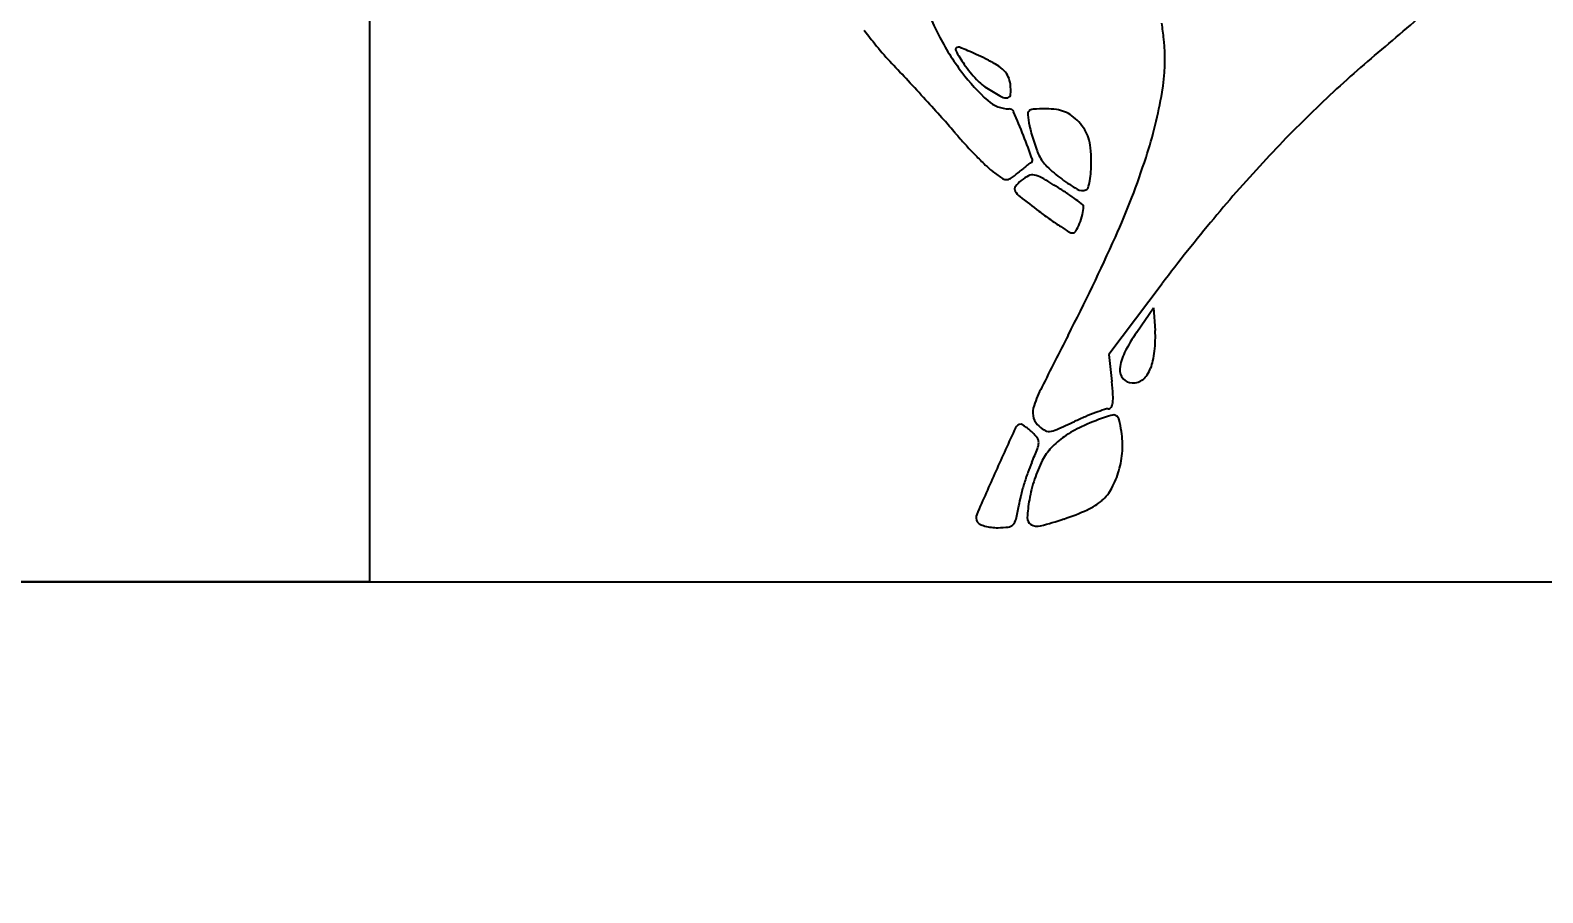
# Model space of a CAD drawing. Header units: millimetres. Extents: x 56222 to 3066687, y -650199 to -121287.
# Drawn here: x 141938.875 to 141942.528, y -185303.593 to -185301.51 of the extents above; entities that cross this region are included whole.
import ezdxf
from ezdxf import colors
from ezdxf.entities.mleader import LeaderData, LeaderLine
from ezdxf.math import Vec2, Vec3

# ---------------------------------------------------------------- set-up
doc = ezdxf.new("R2010")
doc.units = ezdxf.units.MM
doc.header["$MEASUREMENT"] = 0
doc.layers.add('$TD_AUDIT_GENERATED_(A0BDF17)', color=32, linetype='Continuous', lineweight=30)
doc.layers.add('Text', color=7, linetype='Continuous', lineweight=15)
doc.styles.add('style4', font='ARIALN.TTF')

msp = doc.modelspace()

# ---------------------------------------------------------------- linework, layer by layer
at = {"layer": '$TD_AUDIT_GENERATED_(A0BDF17)', "linetype": 'Continuous', "lineweight": 25, "ltscale": 2}
for p, q in [((141939.694, -185271.9222, 0.5173), (141939.6939, -185302.8425, 0.5173)), ((141941.609, -185302.1219, 0.5173), (141941.4801, -185302.293, 0.5173)), ((141941.5475, -185302.239, 0.5173), (141941.5881, -185302.1805, 0.5173)), ((141941.5881, -185302.1805, 0.5173), (141941.5921, -185302.2354, 0.5173)), ((141941.4801, -185302.293, 0.5173), (141941.4874, -185302.3586, 0.5173)), ((141911.0093, -185302.8425, 0.5173), (141946.0105, -185302.8425, 0.5173)), ((141939.6939, -185302.8425, 0.5173), (141929.5099, -185302.8425, 0.5173))]:
    msp.add_line(p, q, dxfattribs=at)
for centre, radius, start, end in [((141941.4853, -185301.3076, 0.5173), 0.4682, 194.8938, 207.1242), ((141935.2079, -185293.3492, 0.5173), 10.7425, 310.06246, 311.03442), ((141941.5856, -185300.9996, 0.5173), 0.863, 216.2316, 223.606), ((141941.6066, -185301.2455, 0.5173), 0.6044, 207.1241, 217.2232), ((141940.4255, -185301.6579, 0.5173), 1.1942, 6.0986, 7.9559), ((141941.1154, -185301.5562, 0.5173), 0.00579, 85.8165, 207.8786), ((141941.3618, -185301.4259, 0.5173), 0.2845, 207.8786, 215.7191), ((141941.1143, -185301.5719, 0.5173), 0.0215, 68.1809, 85.8164), ((141940.7981, -185302.3616, 0.5173), 0.8721, 66.9575, 68.1809), ((141940.8482, -185302.2439, 0.5173), 0.7442, 65.2401, 66.9576), ((141941.1502, -185301.5804, 0.5173), 0.4654, 350.2007, 6.0986), ((141937.5695, -185304.8249, 0.5173), 4.6833, 42.8928, 43.606), ((141941.44, -185301.3697, 0.5173), 0.3809, 215.7192, 222.8031), ((141940.6958, -185302.5743, 0.5173), 1.1081, 63.9657, 65.2402), ((141941.0213, -185301.9079, 0.5173), 0.3664, 58.967, 63.9656), ((141941.166, -185301.6674, 0.5173), 0.0858, 44.2708, 58.9669), ((141943.9016, -185303.687, 0.5173), 2.7648, 130.0624, 133.7448), ((141941.535, -185301.2999, 0.5173), 0.5146, 217.2231, 227.5781), ((141941.259, -185301.5373, 0.5173), 0.1342, 222.8031, 238.2319), ((141941.1914, -185301.6426, 0.5173), 0.0503, 23.9126, 44.2708), ((141941.1804, -185301.6475, 0.5173), 0.0623, 6.5833, 23.9127), ((141936.4154, -185305.8971, 0.5173), 6.2585, 42.3188, 42.89268), ((141941.5302, -185301.0994, 0.5173), 0.6493, 238.232, 241.6113), ((141941.2317, -185301.6517, 0.5173), 0.0214, 241.6113, 281.4901), ((141941.2342, -185301.6641, 0.5173), 0.00877, 281.49, 356.4353), ((141941.1061, -185301.6561, 0.5173), 0.1371, 356.4353, 6.5833), ((141940.477, -185301.4641, 0.5173), 1.1486, 342.1045, 350.2007), ((141936.813, -185305.535, 0.5173), 5.7208, 41.7387, 42.3188), ((141941.2393, -185301.6235, 0.5173), 0.0761, 227.5782, 270.0021), ((141941.2393, -185301.7116, 0.5173), 0.012, 23.2937, 90.0021), ((141939.4214, -185302.4943, 0.5173), 1.9912, 21.5134, 23.2937), ((141941.2954, -185301.7128, 0.5173), 0.0113, 135.2401, 187.3712), ((141941.298, -185301.7153, 0.5173), 0.0149, 92.8374, 135.2401), ((141941.3289, -185302.3389, 0.5173), 0.6393, 90.0021, 92.8375), ((141941.3289, -185301.8761, 0.5173), 0.1765, 81.9575, 90.0022), ((141941.3417, -185301.7853, 0.5173), 0.0847, 68.0302, 81.9574), ((141941.3445, -185301.7784, 0.5173), 0.0773, 53.329, 68.0302), ((141944.2065, -185304.0056, 0.5173), 3.2058, 133.7447, 137.0404), ((141939.8739, -185302.8042, 0.5173), 1.6188, 40.2544, 41.7388), ((141941.6185, -185301.671, 0.5173), 0.3371, 187.3713, 191.8538), ((141941.5814, -185301.6788, 0.5173), 0.2992, 191.8538, 195.3595), ((141941.3146, -185301.8185, 0.5173), 0.1274, 43.214, 53.3291), ((141941.3163, -185301.8169, 0.5173), 0.125, 32.2731, 43.214), ((141941.8593, -185301.1232, 0.5173), 0.9827, 220.2544, 222.3333), ((141939.3663, -185302.516, 0.5173), 2.0504, 19.791, 21.5133), ((141941.7714, -185301.6266, 0.5173), 0.4962, 195.3596, 197.7595), ((141941.7509, -185301.6331, 0.5173), 0.4747, 197.7595, 200.1807), ((141941.3507, -185301.7952, 0.5173), 0.0843, 17.5801, 32.273), ((141941.3205, -185301.8048, 0.5173), 0.1161, 5.461, 17.5801), ((141941.9745, -185301.0182, 0.5173), 1.1385, 222.3333, 224.1949), ((141941.8869, -185301.1033, 0.5173), 1.0164, 224.1949, 226.0682), ((141941.4834, -185301.7315, 0.5173), 0.1897, 200.1808, 204.9844), ((141941.3952, -185301.7726, 0.5173), 0.0924, 204.9845, 225.7292), ((141941.0571, -185301.83, 0.5173), 0.3806, 0.4578, 5.461), ((141939.7816, -185301.2396, 0.5173), 1.8793, 335.8266, 342.1044), ((141941.3376, -185301.6736, 0.5173), 0.2245, 226.0682, 231.8136), ((141941.4886, -185301.4815, 0.5173), 0.4689, 231.8136, 235.2103), ((141941.9907, -185302.7225, 0.5173), 1.1344, 129.3464, 130.0502), ((141941.6842, -185302.3486, 0.5173), 0.6509, 128.2796, 129.3464), ((141942.1408, -185302.9271, 0.5173), 1.3879, 127.8515, 128.2796), ((141941.2918, -185301.8348, 0.5173), 0.0044, 103.0547, 127.8516), ((141941.2893, -185301.824, 0.5173), 0.00665, 283.0545, 19.7911), ((141941.5712, -185301.592, 0.5173), 0.3445, 225.7292, 233.5244), ((141941.2469, -185301.8383, 0.5173), 0.1905, 349.3916, 355.965), ((141941.121, -185301.8294, 0.5173), 0.3167, 355.9651, 0.4578), ((141944.4046, -185304.1901, 0.5173), 3.4766, 137.0404, 140.204), ((141941.2338, -185301.8483, 0.5173), 0.0223, 235.2103, 266.242), ((141941.2335, -185301.8537, 0.5173), 0.0169, 266.2421, 304.2486), ((141941.1187, -185301.6851, 0.5173), 0.2209, 304.2485, 310.0502), ((141941.2626, -185301.8933, 0.5173), 0.00996, 143.2271, 209.9671), ((141941.3201, -185301.9363, 0.5173), 0.0818, 129.001, 143.2271), ((141941.3296, -185301.948, 0.5173), 0.0968, 116.539, 129.0009), ((141941.2962, -185301.8812, 0.5173), 0.0221, 79.2346, 116.5389), ((141941.2897, -185301.9151, 0.5173), 0.0566, 60.0105, 79.2345), ((141940.6162, -185303.0821, 0.5173), 1.4041, 58.1357, 60.0104), ((141940.906, -185302.6159, 0.5173), 0.8551, 56.241, 58.1356), ((141941.5899, -185301.5667, 0.5173), 0.376, 233.5243, 240.3551), ((141941.4222, -185301.8877, 0.5173), 0.00823, 289.1114, 342.9749), ((141941.2834, -185301.8452, 0.5173), 0.1534, 342.9748, 349.3916), ((141941.2938, -185301.8753, 0.5173), 0.046, 209.9671, 231.8705), ((141943.1697, -185299.4854, 0.5173), 3.0842, 231.8705, 232.949), ((141941.1134, -185302.3057, 0.5173), 0.482, 53.3306, 56.241), ((141940.9765, -185302.4895, 0.5173), 0.7111, 51.6973, 53.3306), ((141941.4165, -185301.8714, 0.5173), 0.0255, 240.3551, 289.1114), ((141942.0007, -185301.0339, 0.5173), 1.144, 232.9491, 234.6546), ((141941.2677, -185301.9172, 0.5173), 0.1537, 337.1848, 345.6825), ((141941.3324, -185301.9337, 0.5173), 0.0869, 345.6825, 358.6996), ((141941.414, -185301.9356, 0.5173), 0.00531, 358.6995, 51.6972), ((141941.7508, -185301.3862, 0.5173), 0.7121, 234.6546, 237.0876), ((141941.8622, -185301.2142, 0.5173), 0.917, 237.0876, 238.6586), ((141941.3925, -185301.9854, 0.5173), 0.014, 238.6586, 270.0021), ((141941.3925, -185301.9904, 0.5173), 0.00903, 270.0021, 329.6078), ((141941.2679, -185301.9173, 0.5173), 0.1535, 329.6078, 337.1848), ((141944.9016, -185304.6041, 0.5173), 4.1234, 140.204, 142.9877), ((141936.9432, -185299.9656, 0.5173), 4.9905, 332.7983, 335.8266), ((141955.997, -185309.7585, 0.5173), 16.4326, 152.79842, 153.28772), ((141941.884, -185302.4727, 0.5173), 0.4096, 145.2253, 153.2542), ((141941.3729, -185302.2511, 0.5173), 0.2197, 357.9382, 4.0983), ((141941.6144, -185302.3368, 0.5173), 0.1077, 153.2541, 174.9316), ((141941.31, -185302.2509, 0.5173), 0.2825, 348.2613, 353.1491), ((141941.2853, -185302.2479, 0.5173), 0.3074, 353.1491, 357.9381), ((141941.54, -185302.3302, 0.5173), 0.0331, 174.9315, 219.9414), ((141941.483, -185302.2853, 0.5173), 0.1063, 327.5756, 337.5022), ((141941.4906, -185302.2884, 0.5173), 0.0981, 337.5021, 348.2613), ((141940.8247, -185302.4323, 0.5173), 0.6668, 3.626, 6.3488), ((141941.5367, -185302.333, 0.5173), 0.0287, 219.9413, 270.0021), ((141941.5367, -185302.3129, 0.5173), 0.0488, 270.0021, 287.1148), ((141941.5405, -185302.3254, 0.5173), 0.0357, 287.1147, 308.7676), ((141941.5346, -185302.318, 0.5173), 0.0452, 308.7676, 327.5755), ((141941.6405, -185302.5341, 0.5173), 0.3608, 153.2878, 160.9204), ((141941.3888, -185302.3965, 0.5173), 0.1015, 352.6913, 3.626), ((141941.3501, -185302.4337, 0.5173), 0.0536, 160.9204, 188.3616), ((141941.6743, -185303.0316, 0.5173), 0.6395, 110.681, 113.0756), ((141941.6754, -185303.0346, 0.5173), 0.6426, 108.694, 110.681), ((141941.4792, -185302.4546, 0.5173), 0.0304, 90.4468, 108.694), ((141941.4789, -185302.4162, 0.5173), 0.00803, 270.4468, 329.6517), ((141941.4611, -185302.4058, 0.5173), 0.0287, 329.6516, 352.6913), ((141949.7545, -185306.4062, 0.5173), 9.3669, 155.15175, 155.85443), ((141941.2681, -185302.4763, 0.5173), 0.0147, 90.0022, 155.1518), ((141941.2681, -185302.4679, 0.5173), 0.00627, 57.6171, 90.002), ((141941.1874, -185302.5951, 0.5173), 0.1569, 54.478, 57.6172), ((141941.1867, -185302.596, 0.5173), 0.158, 50.6844, 54.478), ((141941.1386, -185302.6548, 0.5173), 0.234, 47.8574, 50.6845), ((141941.3331, -185302.4362, 0.5173), 0.0364, 188.3615, 225.0021), ((141941.3823, -185302.387, 0.5173), 0.1059, 225.0021, 236.3872), ((141941.3326, -185302.424, 0.5173), 0.0549, 274.3519, 293.3652), ((141940.6877, -185300.9312, 0.5173), 1.681, 293.3652, 294.9667), ((141941.5325, -185302.7224, 0.5173), 0.281, 114.8199, 124.7598), ((141941.7671, -185303.2495, 0.5173), 0.8763, 113.0757, 114.9666), ((141941.6706, -185303.0211, 0.5173), 0.6101, 109.2526, 114.8199), ((141941.5291, -185302.6159, 0.5173), 0.1808, 102.4842, 109.2526), ((141941.4924, -185302.4501, 0.5173), 0.011, 50.5232, 102.4842), ((141941.4886, -185302.4546, 0.5173), 0.0169, 12.5332, 50.523), ((141941.0235, -185302.558, 0.5173), 0.4934, 9.2196, 12.5332), ((141941.2397, -185302.5431, 0.5173), 0.0833, 35.7035, 47.8574), ((141941.2922, -185302.5053, 0.5173), 0.0186, 358.7535, 35.7034), ((141941.2673, -185302.5048, 0.5173), 0.0435, 338.3699, 358.7534), ((141941.3352, -185302.4579, 0.5173), 0.0208, 236.3872, 274.3519), ((141941.484, -185302.6525, 0.5173), 0.1959, 124.7598, 136.8616), ((141941.3047, -185302.5124, 0.5173), 0.2086, 356.2473, 9.2196), ((141940.4574, -185302.1836, 0.5173), 0.9148, 336.14, 338.3699), ((141941.4386, -185302.61, 0.5173), 0.1337, 136.8616, 152.9731), ((141941.2812, -185302.5109, 0.5173), 0.2321, 344.2746, 356.2472), ((141948.9836, -185306.0607, 0.5173), 8.522, 155.85438, 156.6226), ((141941.8786, -185302.7881, 0.5173), 0.6302, 160.4922, 163.2343), ((141941.605, -185302.6912, 0.5173), 0.34, 156.1401, 160.4922), ((141941.6004, -185302.6925, 0.5173), 0.3153, 152.9731, 161.8846), ((141941.3074, -185302.5182, 0.5173), 0.2048, 331.5919, 344.2745), ((141941.8678, -185302.7849, 0.5173), 0.619, 163.2344, 165.987), ((141941.6524, -185302.7095, 0.5173), 0.3701, 161.8845, 169.7877), ((141941.3946, -185302.5654, 0.5173), 0.1057, 310.7875, 331.5918), ((141941.5427, -185302.7037, 0.5173), 0.2839, 165.987, 170.9171), ((141941.6322, -185302.7059, 0.5173), 0.3495, 169.7876, 176.9152), ((141941.3673, -185302.5337, 0.5173), 0.1476, 294.3843, 310.7875), ((141941.1791, -185302.687, 0.5173), 0.0196, 156.6226, 211.7196), ((141941.2284, -185302.6842, 0.5173), 0.0284, 316.5508, 346.9811), ((141940.7982, -185302.5847, 0.5173), 0.4701, 346.9811, 350.9171), ((141941.3012, -185302.6881, 0.5173), 0.0181, 176.9152, 238.2847), ((141941.1293, -185301.9712, 0.5173), 0.7589, 284.1757, 288.6316), ((141941.1786, -185302.1174, 0.5173), 0.6047, 288.6316, 294.3843), ((141941.1746, -185302.6898, 0.5173), 0.0143, 211.7196, 244.97), ((141941.2026, -185302.6298, 0.5173), 0.0805, 244.97, 254.2444), ((141941.2093, -185302.6062, 0.5173), 0.1051, 254.2444, 262.7727), ((141941.2125, -185302.5805, 0.5173), 0.131, 262.7726, 270.0021), ((141941.2125, -185302.5246, 0.5173), 0.1868, 270.0021, 277.57), ((141941.2345, -185302.6899, 0.5173), 0.0201, 277.5699, 316.5509), ((141941.3077, -185302.6776, 0.5173), 0.0304, 238.2847, 284.1757)]:
    msp.add_arc(centre, radius, start, end, dxfattribs=at)

# ---------------------------------------------------------------- leaders
at = {"layer": 'Text', "color": 1, "lineweight": 0, "ltscale": 20}
ml = msp.add_multileader_mtext('Standard', dxfattribs=at)
ml.set_content('wooden frame', color=1, style='style4')
ml.set_leader_properties()
ml.build(insert=Vec2(0, 0))
ml.multileader.update_dxf_attribs({"dogleg_length": 2.0246, "arrow_head_size": 2})
ctx = ml.context
ctx.base_point, ctx.char_height, ctx.arrow_head_size, ctx.landing_gap_size, ctx.plane_origin = Vec3(141950.8583, -185296.1705, 0.2586), 3, 2, 0.4, Vec3(141883.8228, -185296.1705, 0.2586)
notes = []
notes.append((ctx, [(0, (1, 1, 0), (141948.8337, -185296.1705, 0.2586), (1, 0), 2.0246, [(0, [(141939.0557, -185296.2222, 0.2586)], 0, [])])]))
ctx.mtext.insert = Vec3(141951.2583, -185294.646, 0.2586)
for ctx, leaders in notes:
    for number, flags, end, landing, length, lines in leaders:
        leader = LeaderData()
        leader.index, (leader.has_last_leader_line, leader.has_dogleg_vector, leader.attachment_direction) = number, flags
        leader.last_leader_point, leader.dogleg_vector, leader.dogleg_length = Vec3(end), Vec3(landing), length
        for number, points, colour, breaks in lines:
            line = LeaderLine()
            line.index, line.vertices, line.color, line.breaks = number, Vec3.list(points), colors.encode_raw_color(colour), breaks
            leader.lines.append(line)
        ctx.leaders.append(leader)

doc.saveas('drawing.dxf')
